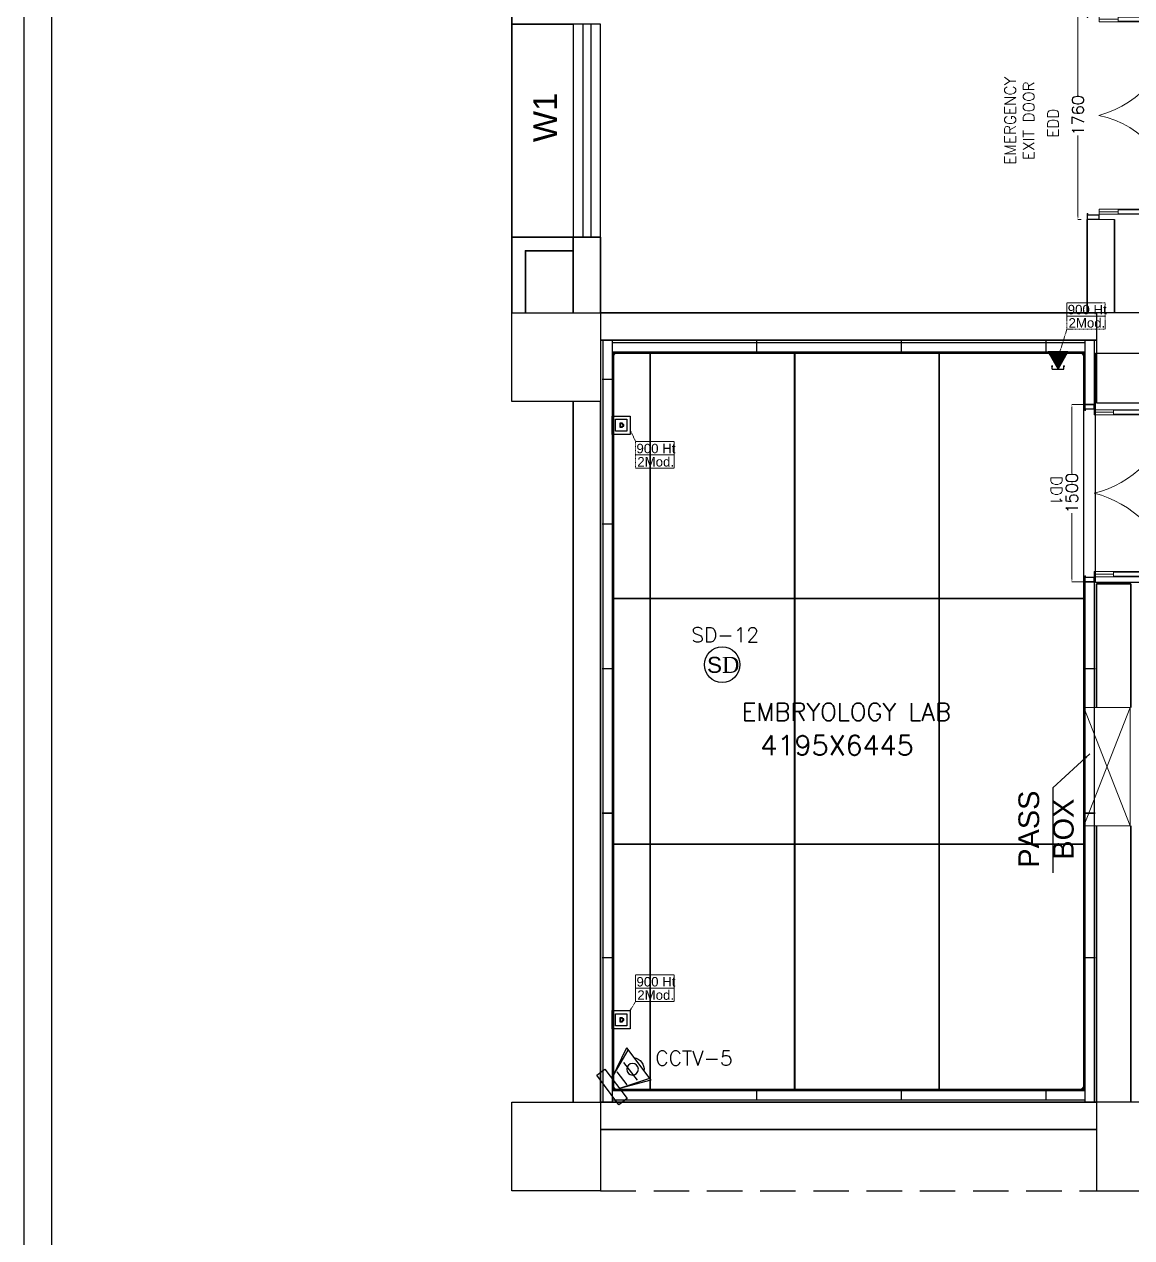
# Model space of a CAD drawing. Extents: x 3505867 to 3988380, y -625948 to -590408.
# Drawn here: x 3748982 to 3758346, y -614098 to -603838 of the extents above; entities that cross this region are included whole.
import ezdxf
from ezdxf.enums import TextEntityAlignment as Align

# ---------------------------------------------------------------- set-up
doc = ezdxf.new("R2010")
doc.units = 0
doc.header["$LTSCALE"] = 6
doc.header["$MEASUREMENT"] = 0
for name, pattern in [('1', [0]), ('CONTINU', [0]), ('DASHED2', [0.375, 0.25, -0.125]), ('HIDDEN', [0.375, 0.25, -0.125])]:
    doc.linetypes.add(name, pattern=pattern)
doc.layers.get('0').update_dxf_attribs({"linetype": 'CONTINUOUS'})
doc.layers.get('Defpoints').update_dxf_attribs({"linetype": 'CONTINUOUS'})
for name, color, linetype, lineweight in [('0 Room description', 6, 'CONTINUOUS', 5), ('0 Room Dimensions', 7, 'CONTINUOUS', 0), ('1200 Door', 144, 'CONTINUOUS', 5), ('Ahlada 50mm Ceiling Panels', 191, 'CONTINUOUS', 0), ('Ahlada Coving', 3, 'CONTINUOUS', 0), ('Double Leaf Door', 4, 'CONTINUOUS', 18), ('FA-BELOW SMOKE DERECTOR', 1, 'CONTINUOUS', 25), ('Partition-80WP', 7, 'CONTINUOUS', 5), ('WALL', 10, 'CONTINUOUS', 35), ('WIN', 151, 'CONTINUOUS', 9)]:
    doc.layers.add(name, color=color, linetype=linetype, lineweight=lineweight)
for name, color, linetype in [('80 mm Wall', 5, 'CONTINUOUS'), ('Chajja', 7, 'CONTINUOUS'), ('COL', 5, 'CONTINUOUS'), ('DIM', 7, 'CONTINUOUS'), ('ELE-TEL POINT', 4, 'CONTINUOUS'), ('ELE.LAN POINT', 3, 'CONTINUOUS'), ('FA-FIRE TEXT', 7, 'CONTINUOUS'), ('JOINERY', 7, 'CONTINUOUS'), ('LV.CC CEMARA', 66, 'CONTINUOUS'), ('TEXT', 5, 'CONTINUOUS'), ('walls', 1, 'CONTINUOUS'), ('Window', 161, 'CONTINUOUS')]:
    doc.layers.add(name, color=color, linetype=linetype)
doc.layers.add('CFT_LOOPING', color=7, linetype='1', lineweight=0, true_color=0xd6d600)
doc.styles.add('ARIAL', font='')
doc.styles.add('PDF Times New Roman', font='')
doc.styles.add('ROMANS', font='romans.shx')
doc.styles.add('SIMPLEX', font='SIMPLEX')
doc.styles.get("Standard").update_dxf_attribs({"font": 'SIMPLEX'})
doc.styles.get('ARIAL').set_extended_font_data('Arial')
doc.styles.get('PDF Times New Roman').set_extended_font_data('Times New Roman')
doc.dimstyles.new('AEPL1', dxfattribs={"dimtxt": 100, "dimasz": 25, "dimexe": 1.25, "dimexo": 50, "dimtad": 0, "dimdec": 0, "dimtxsty": 'ROMANS', "dimcen": 2.5, "dimclrd": 250, "dimclre": 250, "dimadec": 0, "dimazin": 0, "dimtfac": 1, "dimtdec": 0, "dimtmove": 0, "dimatfit": 3, "dimfxl": 1, "dimlwd": 0, "dimlwe": 0, "dimarcsym": 0})
doc.dimstyles.new('TEXT', dxfattribs={"dimscale": 0, "dimtxt": 500, "dimasz": 100, "dimexe": 75, "dimexo": 100, "dimgap": 50, "dimtad": 0, "dimdec": 0, "dimzin": 0, "dimdsep": 46, "dimtxsty": 'ARIAL', "dimblk": 'OBLIQUE', "dimcen": 0.09, "dimdle": 100, "dimclrd": 256, "dimclre": 256, "dimclrt": 6, "dimadec": 0, "dimazin": 0, "dimtfac": 1, "dimtdec": 0, "dimtofl": 0, "dimtmove": 2, "dimatfit": 3, "dimfxl": 1, "dimfrac": 2, "dimtolj": 1, "dimtzin": 0, "dimarcsym": 0})

# ---------------------------------------------------------------- blocks, each defined once
blk = doc.blocks.new('_Oblique')
at = {"color": 0, "linetype": 'ByBlock', "lineweight": -2}
blk.add_line((-0.5, -0.5), (0.5, 0.5), dxfattribs=at)
blk = doc.blocks.new('1800x100')
at = {"layer": 'Double Leaf Door'}
for points in [[(101628, -31395), (101633, -31395), (101633, -31098), (101628, -31098)], [(101672, -31098), (101667, -31098), (101667, -31395), (101672, -31395)], [(103256, -31098), (103261, -31098), (103261, -31395), (103256, -31395)], [(103300, -31395), (103295, -31395), (103295, -31098), (103300, -31098)]]:
    blk.add_hatch(color=6, dxfattribs=at).paths.add_polyline_path(points)
at = {"layer": 'Double Leaf Door', "color": 8}
for p, q in [((101613, -30962), (101613, -30980)), ((101628, -30960), (101615, -30960)), ((101615, -30982), (101628, -30982)), ((101628, -31558), (101628, -30904)), ((101628, -30904), (101672, -30904)), ((101628, -30960), (101628, -30982)), ((101650, -31098), (101650, -30904)), ((101672, -30904), (101672, -31558)), ((103300, -30904), (103256, -30904)), ((103256, -30904), (103256, -31558)), ((103278, -31098), (103278, -30904)), ((103300, -31558), (103300, -30904)), ((103300, -30960), (103312, -30960)), ((103300, -30960), (103300, -30982)), ((103312, -30982), (103300, -30982)), ((103314, -30962), (103314, -30980)), ((101650, -31558), (101650, -31395)), ((103278, -31558), (103278, -31395)), ((101584, -31558), (101584, -31658)), ((101624, -31558), (101584, -31558)), ((101586, -31560), (101586, -31656)), ((101622, -31560), (101586, -31560)), ((101622, -31655), (101622, -31560)), ((101624, -31654), (101624, -31558)), ((101672, -31558), (101628, -31558)), ((103256, -31558), (103300, -31558)), ((103304, -31654), (103304, -31558)), ((103304, -31558), (103344, -31558)), ((103306, -31655), (103306, -31560)), ((103306, -31560), (103342, -31560)), ((103342, -31560), (103342, -31656)), ((103344, -31558), (103344, -31658)), ((101584, -31658), (101624, -31658)), ((101586, -31656), (101624, -31656)), ((101634, -31655), (101622, -31655)), ((101636, -31654), (101624, -31654)), ((101624, -31656), (101634, -31656)), ((101624, -31658), (101636, -31658)), ((101634, -31656), (101634, -31655)), ((101636, -31658), (101636, -31654)), ((103292, -31658), (103292, -31654)), ((103292, -31654), (103304, -31654)), ((103304, -31658), (103292, -31658)), ((103294, -31656), (103294, -31655)), ((103294, -31655), (103306, -31655)), ((103304, -31656), (103294, -31656)), ((103342, -31656), (103304, -31656)), ((103344, -31658), (103304, -31658))]:
    blk.add_line(p, q, dxfattribs=at)
at = {"layer": 'Double Leaf Door', "color": 6}
for p, q in [((101672, -31098), (101628, -31098)), ((101628, -31098), (101628, -31395)), ((101633, -31395), (101633, -31098)), ((101667, -31395), (101667, -31098)), ((101672, -31395), (101672, -31098)), ((103256, -31395), (103256, -31098)), ((103256, -31098), (103300, -31098)), ((103261, -31395), (103261, -31098)), ((103295, -31395), (103295, -31098)), ((103300, -31098), (103300, -31395)), ((101628, -31395), (101672, -31395)), ((103300, -31395), (103256, -31395))]:
    blk.add_line(p, q, dxfattribs=at)
at = {"layer": 'Double Leaf Door', "color": 6, "ltscale": 100}
for p, q in [((101667, -31098), (101667, -31395)), ((103261, -31098), (103261, -31395))]:
    blk.add_line(p, q, dxfattribs=at)
at = {"layer": 'Double Leaf Door', "color": 6}
for points in [[(101628, -31098), (101628, -31395), (101633, -31395), (101633, -31098), (101628, -31098)], [(101672, -31098), (101672, -31395), (101667, -31395), (101667, -31098), (101672, -31098)], [(103256, -31098), (103256, -31395), (103261, -31395), (103261, -31098), (103256, -31098)], [(103300, -31098), (103300, -31395), (103295, -31395), (103295, -31098), (103300, -31098)]]:
    blk.add_lwpolyline(points, dxfattribs=at)
at = {"layer": 'Double Leaf Door', "ltscale": 5000}
for points in [[(101628, -31098), (101628, -31395), (101633, -31395), (101633, -31098), (101628, -31098)], [(103300, -31098), (103300, -31395), (103295, -31395), (103295, -31098), (103300, -31098)]]:
    blk.add_lwpolyline(points, dxfattribs=at)
at = {"layer": 'Double Leaf Door', "color": 8}
for centre, radius, start, end in [((101613, -30971), 3.72, 90, 270), ((101615, -30962), 1.98, 90, 180), ((101615, -30980), 1.98, 180, 270), ((101602, -31796), 894, 15.3848, 85.5115), ((103269, -31727), 822, 90.8957, 168.2081), ((103312, -30962), 1.98, 0, 90), ((103312, -30980), 1.98, 270, 0), ((103314, -30971), 3.72, 270, 90)]:
    blk.add_arc(centre, radius, start, end, dxfattribs=at)
blk = doc.blocks.new('*D132')
at = {"layer": 'Defpoints', "color": 0, "linetype": 'ByBlock'}
for p in [(-28940, 10210), (-29018, 8450), (-28940, 8450)]:
    blk.add_point(p, dxfattribs=at)
at = {"layer": 'DIM', "color": 250, "linetype": 'ByBlock', "lineweight": 0}
for p, q in [((-28990, 10210), (-29020, 10210)), ((-29018, 10185), (-29018, 9499)), ((-29018, 8475), (-29018, 9160)), ((-28990, 8450), (-29020, 8450))]:
    blk.add_line(p, q, dxfattribs=at)
at = {"layer": 'DIM', "color": 250, "linetype": 'ByBlock'}
for points in [[(-29014, 10185), (-29022, 10185), (-29018, 10210)], [(-29022, 8475), (-29014, 8475), (-29018, 8450)]]:
    blk.add_solid(points, dxfattribs=at)
at = {"layer": 'DIM', "color": 0, "linetype": 'ByBlock', "insert": (-29018, 9330), "char_height": 100, "attachment_point": 5, "rotation": 90, "style": 'ROMANS'}
blk.add_mtext('1760', dxfattribs=at)
blk = doc.blocks.new('1500x80')
at = {"layer": 'Double Leaf Door'}
for points in [[(99336, -25418), (99341, -25418), (99341, -25121), (99336, -25121)], [(99380, -25121), (99375, -25121), (99375, -25418), (99380, -25418)], [(100704, -25121), (100709, -25121), (100709, -25418), (100704, -25418)], [(100748, -25418), (100743, -25418), (100743, -25121), (100748, -25121)]]:
    blk.add_hatch(color=6, dxfattribs=at).paths.add_polyline_path(points)
at = {"layer": 'Double Leaf Door', "color": 8}
for p, q in [((99336, -25582), (99336, -24928)), ((99336, -24928), (99380, -24928)), ((99358, -25121), (99358, -24928)), ((99380, -24928), (99380, -25582)), ((100748, -24928), (100704, -24928)), ((100704, -24928), (100704, -25582)), ((100726, -25121), (100726, -24928)), ((100748, -25582), (100748, -24928)), ((99322, -24985), (99322, -25003)), ((99336, -24983), (99324, -24983)), ((99324, -25005), (99336, -25005)), ((99336, -24983), (99336, -25005)), ((100748, -24983), (100760, -24983)), ((100748, -24983), (100748, -25005)), ((100760, -25005), (100748, -25005)), ((100762, -24985), (100762, -25003)), ((99358, -25582), (99358, -25418)), ((100726, -25582), (100726, -25418)), ((99292, -25582), (99292, -25662)), ((99332, -25582), (99292, -25582)), ((99294, -25584), (99294, -25660)), ((99330, -25584), (99294, -25584)), ((99330, -25659), (99330, -25584)), ((99332, -25657), (99332, -25582)), ((99380, -25582), (99336, -25582)), ((100704, -25582), (100748, -25582)), ((100752, -25657), (100752, -25582)), ((100752, -25582), (100792, -25582)), ((100754, -25659), (100754, -25584)), ((100754, -25584), (100790, -25584)), ((100790, -25584), (100790, -25660)), ((100792, -25582), (100792, -25662)), ((99292, -25662), (99332, -25662)), ((99294, -25660), (99332, -25660)), ((99342, -25659), (99330, -25659)), ((99344, -25657), (99332, -25657)), ((99332, -25660), (99342, -25660)), ((99332, -25662), (99344, -25662)), ((99342, -25660), (99342, -25659)), ((99344, -25662), (99344, -25657)), ((100740, -25662), (100740, -25657)), ((100740, -25657), (100752, -25657)), ((100752, -25662), (100740, -25662)), ((100742, -25660), (100742, -25659)), ((100742, -25659), (100754, -25659)), ((100752, -25660), (100742, -25660)), ((100790, -25660), (100752, -25660)), ((100792, -25662), (100752, -25662))]:
    blk.add_line(p, q, dxfattribs=at)
at = {"layer": 'Double Leaf Door', "color": 6}
for p, q in [((99380, -25121), (99336, -25121)), ((99336, -25121), (99336, -25418)), ((99341, -25418), (99341, -25121)), ((99375, -25418), (99375, -25121)), ((99380, -25418), (99380, -25121)), ((100704, -25418), (100704, -25121)), ((100704, -25121), (100748, -25121)), ((100709, -25418), (100709, -25121)), ((100743, -25418), (100743, -25121)), ((100748, -25121), (100748, -25418)), ((99336, -25418), (99380, -25418)), ((100748, -25418), (100704, -25418))]:
    blk.add_line(p, q, dxfattribs=at)
at = {"layer": 'Double Leaf Door', "color": 6, "ltscale": 100}
for p, q in [((99375, -25121), (99375, -25418)), ((100709, -25121), (100709, -25418))]:
    blk.add_line(p, q, dxfattribs=at)
at = {"layer": 'Double Leaf Door', "color": 6}
for points in [[(99336, -25121), (99336, -25418), (99341, -25418), (99341, -25121), (99336, -25121)], [(99380, -25121), (99380, -25418), (99375, -25418), (99375, -25121), (99380, -25121)], [(100704, -25121), (100704, -25418), (100709, -25418), (100709, -25121), (100704, -25121)], [(100748, -25121), (100748, -25418), (100743, -25418), (100743, -25121), (100748, -25121)]]:
    blk.add_lwpolyline(points, dxfattribs=at)
at = {"layer": 'Double Leaf Door', "ltscale": 5000}
for points in [[(99336, -25121), (99336, -25418), (99341, -25418), (99341, -25121), (99336, -25121)], [(100748, -25121), (100748, -25418), (100743, -25418), (100743, -25121), (100748, -25121)]]:
    blk.add_lwpolyline(points, dxfattribs=at)
at = {"layer": 'Double Leaf Door', "color": 8}
for centre, radius, start, end in [((99176, -25796), 892, 13.906, 76.7864), ((100908, -25796), 892, 103.2136, 166.094), ((99322, -24994), 3.72, 90, 270), ((99324, -24985), 1.98, 90, 180), ((99324, -25003), 1.98, 180, 270), ((100760, -24985), 1.98, 0, 90), ((100760, -25003), 1.98, 270, 0), ((100762, -24994), 3.72, 270, 90)]:
    blk.add_arc(centre, radius, start, end, dxfattribs=at)
blk = doc.blocks.new('*D135')
at = {"layer": 'Defpoints', "color": 0, "linetype": 'ByBlock'}
for p in [(-29069, 6885), (-28920, 6885), (-28920, 5385)]:
    blk.add_point(p, dxfattribs=at)
at = {"layer": 'DIM', "color": 250, "linetype": 'ByBlock', "lineweight": 0}
for p, q in [((-28970, 6885), (-29070, 6885)), ((-29069, 6860), (-29069, 6305)), ((-29069, 5410), (-29069, 5965)), ((-28970, 5385), (-29070, 5385))]:
    blk.add_line(p, q, dxfattribs=at)
at = {"layer": 'DIM', "color": 250, "linetype": 'ByBlock'}
for points in [[(-29065, 6860), (-29073, 6860), (-29069, 6885)], [(-29073, 5410), (-29065, 5410), (-29069, 5385)]]:
    blk.add_solid(points, dxfattribs=at)
at = {"layer": 'DIM', "color": 0, "linetype": 'ByBlock', "insert": (-29069, 6135), "char_height": 100, "attachment_point": 5, "rotation": 90, "style": 'ROMANS'}
blk.add_mtext('1500', dxfattribs=at)
blk = doc.blocks.new('A010004 Mezz.F. Layout Plan$0$b & c')
at = {"layer": 'Ahlada Coving', "color": 3}
for p, q in [((-4.1, 40.9), (-5.7, 42.5)), ((-2.7, 7.8), (-3.7, 7.8)), ((-3.7, 7.8), (-2.7, 6)), ((4.9, 15.3), (-2.7, 7.8)), ((-2.7, 6), (5.7, 14.4)), ((8.7, 11.4), (0.3, 3)), ((0.3, 3), (2.1, 2)), ((2.1, 3), (9.7, 10.6)), ((2.1, 2), (2.1, 3)), ((36.9, 0), (35.3, 1.6))]:
    blk.add_line(p, q, dxfattribs=at)
blk.add_lwpolyline([(-5.7, 30.7), (-5.7, 5.7), (0, 0), (25, 0), (22.8, 1.5), (13.2, 1.5), (3.6, 4.5), (3.6, 1.5), (0.6, 1.5), (-4.2, 6.3), (-4.2, 9.3), (-1.2, 9.3), (-4.2, 18.9), (-4.2, 28.4), (-5.7, 30.7)], dxfattribs=at)
for radius, start, end in [(44, 181.95475, 220.59761), (42.5, 184.1661, 265.90598), (44, 222.22858, 227.77458), (44, 229.40556, 268.11195)]:
    blk.add_arc((38.3, 44), radius, start, end, dxfattribs=at)
blk = doc.blocks.new('CC CEMARA')
at = {"layer": 'LV.CC CEMARA', "linetype": 'ByBlock'}
for p, q in [((94.5, -242.4), (18.6, -67.1)), ((18.6, -67.1), (104.2, -230.6)), ((46.7, -104.5), (105.3, -34.9)), ((239.6, -66.6), (64.7, -12.2)), ((232.1, -75.7), (64.7, -12.2)), ((81.3, -159.1), (162.8, -62.4)), ((94.5, -242.4), (239.6, -66.6))]:
    blk.add_line(p, q, dxfattribs=at)
blk.add_lwpolyline([(110.8, 42.8), (66.4, 79.7), (-66.4, -79.7), (-22, -116.7)], close=True, dxfattribs=at)
blk.add_circle((133.5, -123.5), 32.9, dxfattribs=at)
blk.add_arc((131.6, -123.6), 66.7, 275.37023, 5.54124, dxfattribs=at)
blk = doc.blocks.new('Voice')
at = {"layer": 'ELE.LAN POINT', "color": 6}
for points in [[(0, -31.8), (127.9, -31.8), (127.9, 92), (0, 92)], [(21.9, -10), (106, -10), (106, 70.1), (21.9, 70.1)], [(77.3, 21.4), (69.7, 21.4), (69.7, 11.7), (58.1, 11.7), (58.1, 21.4), (50.6, 21.4), (50.6, 38.7), (77.3, 38.7)], [(75.9, 22.8), (68.4, 22.8), (68.4, 13), (59.5, 13), (59.5, 22.8), (52, 22.8), (52, 37.4), (75.9, 37.4)]]:
    blk.add_lwpolyline(points, close=True, dxfattribs=at)
blk = doc.blocks.new('tel')
at = {"layer": 'ELE-TEL POINT', "ltscale": 30}
h = blk.add_hatch(dxfattribs=at)
h.set_pattern_fill('ANSI31', color=4, scale=19.025387, style=0)
h.set_pattern_definition([(45, (-98.626, 0.184), (-42.7132, 42.7132), [])])
h.paths.add_polyline_path([(-99, 0), (840, 1654), (1778, -3)])
at = {"layer": 'ELE-TEL POINT', "color": 4, "ltscale": 30}
for p, q in [((-99, 0), (840, 1654)), ((840, 1654), (1778, -3)), ((1778, -3), (-99, 0))]:
    blk.add_line(p, q, dxfattribs=at)
at = {"layer": 'ELE-TEL POINT', "color": 4, "ltscale": 12}
for p, q in [((276, 1648), (275, 1398)), ((1404, 1646), (1403, 1396))]:
    blk.add_line(p, q, dxfattribs=at)
at = {"layer": 'ELE-TEL POINT', "color": 4, "linetype": 'Continuous', "ltscale": 12}
blk.add_line((276, 1648), (1404, 1646), dxfattribs=at)
at = {"layer": 'ELE-TEL POINT', "color": 4, "ltscale": 30, "const_width": 95.1}
for points in [[(227, 1363, 1), (323, 1363, 1)], [(1355, 1361, 1), (1451, 1361, 1)]]:
    blk.add_lwpolyline(points, format="xyb", close=True, dxfattribs=at)
blk = doc.blocks.new('SMOKE DETECTOR')
at = {"layer": 'FA-BELOW SMOKE DERECTOR', "color": 7}
blk.add_circle((931029, -118294), 166, dxfattribs=at)
at = {"layer": 'FA-BELOW SMOKE DERECTOR', "insert": (930887, -118373), "char_height": 150, "attachment_point": 7, "style": 'PDF Times New Roman'}
blk.add_mtext('{\\fArial|b0|i0|c0|p34;S}D', dxfattribs=at)
blk = doc.blocks.new('CIVIL IVF')
at = {"layer": '80 mm Wall', "ltscale": 500}
for p, q in [((-33035, 7430.2), (-33035, 985.2)), ((-32955, 7430.2), (-32955, 985.2)), ((-32955, 7410.2), (-28960, 7410.2)), ((-28960, 7430.2), (-28960, 6885.2)), ((-28880, 7430.2), (-28880, 6885.2)), ((-32955, 7330.2), (-28960, 7330.2)), ((-28960, 5385.2), (-28960, 985.2)), ((-28880, 5385.2), (-28880, 985.2)), ((-32955, 1085.2), (-28960, 1085.2)), ((-32955, 1005.2), (-28960, 1005.2))]:
    blk.add_line(p, q, dxfattribs=at)
at = {"layer": '80 mm Wall', "color": 8, "ltscale": 500}
for p, q in [((-28880, 6885.2), (-28960, 6885.2)), ((-28880, 5385.2), (-28960, 5385.2))]:
    blk.add_line(p, q, dxfattribs=at)
at = {"layer": 'Ahlada 50mm Ceiling Panels', "linetype": 'ByBlock', "lineweight": -2}
for p, q in [((-32945, 7320.2), (-28970, 7320.2)), ((-32945, 7320.2), (-32945, 1095.2)), ((-32639, 7320.2), (-32639, 1095.2)), ((-32636, 7320.2), (-32636, 1095.2)), ((-31416, 7320.2), (-31416, 1095.2)), ((-31413, 7320.2), (-31413, 1095.2)), ((-30193, 7320.2), (-30193, 1095.2)), ((-30190, 7320.2), (-30190, 1095.2)), ((-28970, 7320.2), (-28970, 1095.2)), ((-28870, 7320.2), (-24770, 7320.2)), ((-28870, 5380.2), (-28870, 7320.2)), ((-32945, 5247.2), (-28970, 5247.2)), ((-32945, 5244.2), (-28970, 5244.2)), ((-32945, 3171.2), (-28970, 3171.2)), ((-32945, 3168.2), (-28970, 3168.2)), ((-32945, 1095.2), (-28970, 1095.2))]:
    blk.add_line(p, q, dxfattribs=at)
at = {"layer": 'Ahlada 50mm Ceiling Panels', "color": 8, "linetype": 'ByBlock', "lineweight": -2}
blk.add_line((-28460, 5380.2), (-28870, 5380.2), dxfattribs=at)
at = {"layer": 'Chajja', "color": 8, "linetype": 'HIDDEN', "ltscale": 200}
blk.add_line((-33055, 235.2), (-10540, 235.2), dxfattribs=at)
at = {"layer": 'COL', "color": 8}
for points in [[(-33805, 7660.2), (-33055, 7660.2), (-33055, 6910.2), (-33805, 6910.2)], [(-28860, 6900.2), (-28070, 6900.2), (-28070, 7660.2), (-28860, 7660.2)], [(-33805, 985.2), (-33055, 985.2), (-33055, 235.2), (-33805, 235.2)], [(-28860, 235.2), (-28190, 235.2), (-28190, 985.2), (-28860, 985.2)]]:
    blk.add_lwpolyline(points, close=True, dxfattribs=at)
at = {"layer": 'Partition-80WP', "ltscale": 0.5}
for p, q in [((-31735, 7420.1, -92016.4), (-31735, 7324.8, -92016.4)), ((-31732, 7420.1, -92016.4), (-31732, 7324.8, -92016.4)), ((-30512, 7420.1, -92016.4), (-30512, 7324.8, -92016.4)), ((-30509, 7420.1, -92016.4), (-30509, 7324.8, -92016.4)), ((-29289, 7420.1, -92016.4), (-29289, 7324.8, -92016.4)), ((-29286, 7420.1, -92016.4), (-29286, 7324.8, -92016.4)), ((-32946, 7100.3, -92016.4), (-33041.3, 7100.3, -92016.4)), ((-32946, 7097.3, -92016.4), (-33041.3, 7097.3, -92016.4)), ((-32946, 5877.3, -92016.4), (-33041.3, 5877.3, -92016.4)), ((-32946, 5874.3, -92016.4), (-33041.3, 5874.3, -92016.4)), ((-32946, 4654.3, -92016.4), (-33041.3, 4654.3, -92016.4)), ((-32946, 4651.3, -92016.4), (-33041.3, 4651.3, -92016.4)), ((-28871, 4654.3, -92016.4), (-28966.3, 4654.3, -92016.4)), ((-28871, 4651.3, -92016.4), (-28966.3, 4651.3, -92016.4)), ((-32946, 3431.3, -92016.4), (-33041.3, 3431.3, -92016.4)), ((-32946, 3428.3, -92016.4), (-33041.3, 3428.3, -92016.4)), ((-28871, 3431.3, -92016.4), (-28966.3, 3431.3, -92016.4)), ((-28871, 3428.3, -92016.4), (-28966.3, 3428.3, -92016.4)), ((-32946, 2208.3, -92016.4), (-33041.3, 2208.3, -92016.4)), ((-32946, 2205.3, -92016.4), (-33041.3, 2205.3, -92016.4)), ((-28871, 2208.3, -92016.4), (-28966.3, 2208.3, -92016.4)), ((-28871, 2205.3, -92016.4), (-28966.3, 2205.3, -92016.4)), ((-31735, 1095.1, -92016.4), (-31735, 999.8, -92016.4)), ((-31732, 1095.1, -92016.4), (-31732, 999.8, -92016.4)), ((-30512, 1095.1, -92016.4), (-30512, 999.8, -92016.4)), ((-30509, 1095.1, -92016.4), (-30509, 999.8, -92016.4)), ((-29289, 1095.1, -92016.4), (-29289, 999.8, -92016.4)), ((-29286, 1095.1, -92016.4), (-29286, 999.8, -92016.4))]:
    blk.add_line(p, q, dxfattribs=at)
at = {"layer": 'Partition-80WP', "color": 8, "ltscale": 0.5}
for p, q in [((-28871, 6888.2), (-28966.3, 6888.2)), ((-28871, 6885.2), (-28966.3, 6885.2)), ((-28871, 5385.2), (-28966.3, 5385.2)), ((-28871, 5382.2), (-28966.3, 5382.2))]:
    blk.add_line(p, q, dxfattribs=at)
at = {"layer": 'WALL', "color": 8, "linetype": 'ByBlock'}
for p, q in [((-33805, 10100.2), (-33805, 8300.2)), ((-28940, 7660.2), (-28940, 8449.7)), ((-28710, 7660.2), (-28710, 8449.7)), ((-33285, 8300.2), (-33285, 7660.2)), ((-33055, 8300.2), (-33055, 7660.2)), ((-33055, 7660.2), (-28860, 7660.2)), ((-33055, 7430.2), (-28860, 7430.2)), ((-33285, 6910.2), (-33285, 985.2)), ((-33285, 6910.2), (-33285, 985.2)), ((-33055, 6910.2), (-33055, 985.2)), ((-33055, 6910.2), (-33055, 985.2)), ((-28860, 5370.2), (-28860, 4322.7)), ((-28860, 5370.2), (-28570, 5370.2)), ((-28570, 5370.2), (-28570, 4322.7)), ((-28860, 3322.7), (-28860, 985.2)), ((-28570, 3322.7), (-28570, 985.2)), ((-33055, 985.2), (-28860, 985.2)), ((-33055, 755.2), (-28860, 755.2))]:
    blk.add_line(p, q, dxfattribs=at)
at = {"layer": 'WALL', "color": 8, "lineweight": 0}
blk.add_line((-28940, 8449.7), (-28710, 8449.7), dxfattribs=at)
at = {"layer": 'WALL', "color": 8, "linetype": 'ByBlock'}
for points in [[(-33805, 10700.2), (-33805, 10100.2), (-33285, 10100.2)], [(-33805, 7660.2), (-33805, 8300.2), (-33285, 8300.2)], [(-33690, 7660.2), (-33690, 8185.2), (-33285, 8185.2)]]:
    blk.add_lwpolyline(points, dxfattribs=at)
at = {"layer": 'walls', "color": 8, "linetype": 'Continuous'}
blk.add_line((-33055, 8300.2), (-33285, 8300.2), dxfattribs=at)
at = {"layer": 'WIN', "color": 8, "linetype": 'Continuous'}
for p, q in [((-28577.5, 3322.7), (-28967.5, 4322.7)), ((-28967.5, 3322.7), (-28577.5, 4322.7))]:
    blk.add_line(p, q, dxfattribs=at)
blk.add_lwpolyline([(-28967.5, 3322.7), (-28577.5, 3322.7), (-28577.5, 4322.7), (-28967.5, 4322.7)], close=True, dxfattribs=at)
at = {"layer": 'Window', "color": 8, "linetype": 'Continuous', "elevation": 0}
for points in [[(-33285, 8300.2), (-33055, 8300.2), (-33055, 10100.2), (-33285, 10100.2)], [(-33205, 8300.2), (-33135, 8300.2), (-33135, 10100.2), (-33205, 10100.2)]]:
    blk.add_lwpolyline(points, close=True, dxfattribs=at)
at = {"layer": 'Ahlada Coving', "ltscale": 500, "yscale": 1.418185559101401, "zscale": 1.418185559101401, "rotation": 180}
for p, xscale in [((-32947, 7330.2), -1.418185559101401), ((-28968, 7330.2), 1.418185559101401)]:
    blk.add_blockref('A010004 Mezz.F. Layout Plan$0$b & c', p, dxfattribs=dict(at, xscale=xscale))
at = {"layer": 'Ahlada Coving', "ltscale": 500, "yscale": 1.418185559101401, "zscale": 1.418185559101401}
for p, xscale in [((-32947, 1085.2), 1.418185559101401), ((-28968, 1085.2), -1.418185559101401)]:
    blk.add_blockref('A010004 Mezz.F. Layout Plan$0$b & c', p, dxfattribs=dict(at, xscale=xscale))
at = {"layer": 'Double Leaf Door', "color": 8, "rotation": 270}
for name, p in [('1800x100', (2718.5, 111793.4)), ('1500x80', (-3298.2, 106177.2))]:
    blk.add_blockref(name, p, dxfattribs=at)
at = {"layer": '0 Room description', "color": 8, "style": 'SIMPLEX'}
blk.add_text('EMBRYOLOGY LAB', height=150, dxfattribs=at).set_placement((-30975.6, 4286.1, -1610551), align=Align.MIDDLE)
at = {"layer": '0 Room Dimensions', "color": 8, "lineweight": 0, "style": 'SIMPLEX'}
blk.add_text('4195X6445', height=168, dxfattribs=at).set_placement((-31702.5, 3919.4, 241159.2))
at = {"layer": '1200 Door', "color": 8, "linetype": 'ByBlock', "style": 'ROMANS'}
for s, rotation, p in [('EDD', 90, (-29181.1, 9141.1, -35804.4)), ('DD1', 270, (-29246.3, 6282, -35804.4))]:
    blk.add_text(s, height=94.18, rotation=rotation, dxfattribs=at).set_placement(p)
at = {"layer": '1200 Door', "color": 8, "linetype": 'ByBlock', "insert": (-29512.7, 9252), "char_height": 94.18, "width": 1944.789, "attachment_point": 5, "rotation": 90, "style": 'ROMANS'}
blk.add_mtext(' EMERGENCY\\P EXIT DOOR', dxfattribs=at)
at = {"layer": 'DIM', "color": 8, "linetype": 'Continuous', "insert": (-29286.4, 3294.5, -101230.8), "char_height": 175, "width": 1149.25, "attachment_point": 5, "rotation": 90, "style": 'ARIAL'}
blk.add_mtext('PASS BOX', dxfattribs=at)
at = {"layer": 'JOINERY', "color": 8, "style": 'ARIAL', "width": 1}
blk.add_text('W1', height=200, rotation=90, dxfattribs=at).set_placement((-33422.6, 9103.4))
at = {"layer": 'DIM', "color": 8, "linetype": 'ByBlock'}
dim = blk.add_linear_dim(base=(-29018.3, 8449.7), p1=(-28940, 10209.7), p2=(-28940, 8449.7), angle=90, dimstyle='AEPL1', dxfattribs=at)
dim.commit()
dim.dimension.update_dxf_attribs({"geometry": '*D132', "text_midpoint": (-29018.3, 9329.7)})
dim = blk.add_linear_dim(base=(-29068.9, 6885.2), p1=(-28920, 5385.2), p2=(-28920, 6885.2), angle=90, dimstyle='AEPL1', dxfattribs=at)
dim.commit()
dim.dimension.update_dxf_attribs({"geometry": '*D135', "text_midpoint": (-29068.9, 6135.2), "dimtype": 160})
at = {"layer": 'WIN', "color": 8, "linetype": 'Continuous'}
blk.add_leader([(-28917.6, 3931.5, -101230.8), (-29229.1, 3643, -101230.8), (-29229.1, 2925.2, -101230.8)], dimstyle='TEXT', override={"dimscale": 1, "dimtxt": 200, "dimasz": 50, "dimfxl": 0.18}, dxfattribs=at)

msp = doc.modelspace()

# ---------------------------------------------------------------- linework, layer by layer
for points in [[(3794063.5, -593936.6), (3794063.5, -625948), (3748982.3, -625948), (3748982.3, -593936.6)], [(3793831.7, -594168.4), (3793831.7, -625716.2), (3749214.1, -625716.2), (3749214.1, -594168.4)]]:
    msp.add_lwpolyline(points, close=True)
at = {"layer": 'CFT_LOOPING', "color": 7, "linetype": 'DASHED2', "ltscale": 5}
for p, q in [((3757797.6, -606417.5), (3757732.1, -606629.6)), ((3754151.3, -607367.3), (3754104.3, -607264)), ((3754151.3, -612100.9), (3754104.3, -612178.1))]:
    msp.add_line(p, q, dxfattribs=at)
for points in [[(3757797.6, -606192.5), (3758122.4, -606192.5), (3758122.4, -606305), (3757797.6, -606305)], [(3757797.6, -606305), (3758122.4, -606305), (3758122.4, -606417.5), (3757797.6, -606417.5)], [(3754151.3, -607367.3), (3754476.1, -607367.3), (3754476.1, -607479.8), (3754151.3, -607479.8)], [(3754151.3, -607479.8), (3754476.1, -607479.8), (3754476.1, -607592.3), (3754151.3, -607592.3)], [(3754151.3, -611875.9), (3754476.1, -611875.9), (3754476.1, -611988.4), (3754151.3, -611988.4)], [(3754151.3, -611988.4), (3754476.1, -611988.4), (3754476.1, -612100.9), (3754151.3, -612100.9)]]:
    msp.add_lwpolyline(points, close=True, dxfattribs=at)

# ---------------------------------------------------------------- block references
at = {"linetype": 'ByBlock'}
msp.add_blockref('CIVIL IVF', (3786909.3, -613938.4), dxfattribs=at)
at = {"layer": 'ELE-TEL POINT', "color": 0, "ltscale": 30, "xscale": -0.08874706337416964, "yscale": 0.0887470633741702, "zscale": 0.0887470633741702, "rotation": 179.8929051788798}
msp.add_blockref('tel', (3757648.8, -606608.2), dxfattribs=at)
at = {"layer": 'ELE.LAN POINT', "color": 7, "xscale": -1.211286963933217, "yscale": 1.211286963933217, "zscale": 1.211286963933217}
for p, rotation in [((3754065.8, -607150.7), 89.99999999999977), ((3754065.8, -612178.1), 89.99999999999974)]:
    msp.add_blockref('Voice', p, dxfattribs=dict(at, rotation=rotation))
at = {"layer": 'FA-BELOW SMOKE DERECTOR', "color": 6, "xscale": 0.9035551315104862, "yscale": 0.9035551315104862, "zscale": 0.9035551315104862}
msp.add_blockref('SMOKE DETECTOR', (2913647.5, -502367.8), dxfattribs=at)
at = {"layer": 'LV.CC CEMARA', "xscale": -1.500000000000001, "yscale": 1.5, "zscale": 1.5, "rotation": 177.2623958888427}
msp.add_blockref('CC CEMARA', (3753916.4, -612849.4), dxfattribs=at)

# ---------------------------------------------------------------- texts
at = {"layer": 'FA-FIRE TEXT', "color": 200, "linetype": 'CONTINU', "char_height": 125, "width": 349.838, "attachment_point": 1, "style": 'ROMANS'}
for s, insert in [('{\\C256;SD-12\\P}', (3754622.4, -608938.9)), ('{\\C256;CCTV-5\\P}', (3754318.7, -612516.8))]:
    msp.add_mtext(s, dxfattribs=dict(at, insert=insert))
at = {"layer": 'TEXT', "color": 7, "char_height": 80, "attachment_point": 1}
for s, insert, width in [('\\A1;{\\fArial|b0|i0|c0|p34;900 Ht\\P}', (3757805.1, -606210.6), 8957.987), ('\\A1;{\\fArial|b0|i0|c0|p34;2Mod.\\P}', (3757812.1, -606323.1), 352.575), ('\\A1;{\\fArial|b0|i0|c0|p34;900 Ht\\P}', (3754158.7, -607385.4), 8957.987), ('\\A1;{\\fArial|b0|i0|c0|p34;2Mod.\\P}', (3754165.8, -607497.9), 352.575), ('\\A1;{\\fArial|b0|i0|c0|p34;900 Ht\\P}', (3754158.7, -611894), 8957.987), ('\\A1;{\\fArial|b0|i0|c0|p34;2Mod.\\P}', (3754165.8, -612006.5), 352.575)]:
    msp.add_mtext(s, dxfattribs=dict(at, insert=insert, width=width))

doc.saveas('drawing.dxf')
